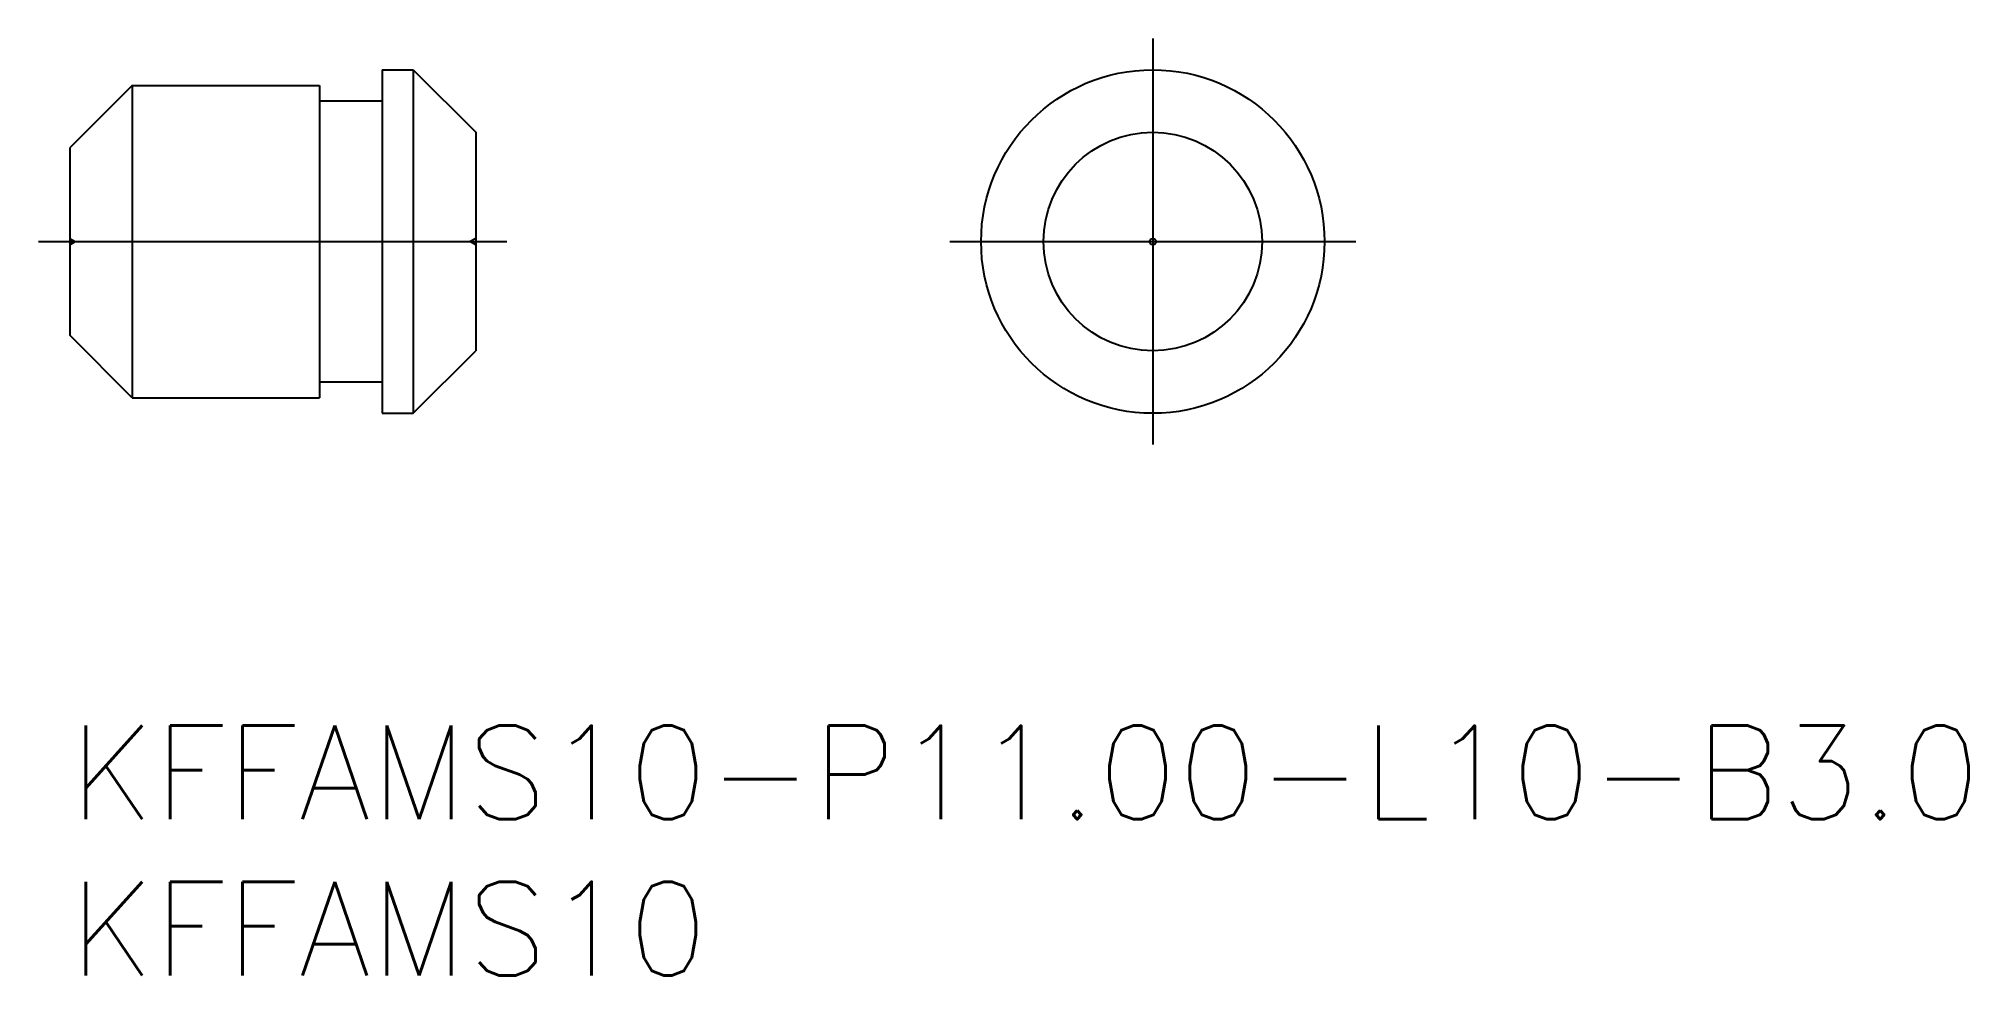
# Model space of a CAD drawing. Extents: x -1 to 60.8, y -8 to 22.
import ezdxf

# ---------------------------------------------------------------- set-up
doc = ezdxf.new("R2010")
doc.units = 0
doc.header["$LTSCALE"] = 0.5
doc.linetypes.add('CENTER', pattern=[50.8, 31.75, -6.35, 6.35, -6.35])
doc.linetypes.add('DASHED', pattern=[19.05, 12.7, -6.35])
doc.layers.get('0').update_dxf_attribs({"linetype": 'CONTINUOUS'})
for name, color, linetype in [('MSM_CENTER', 1, 'CENTER'), ('MSM_CONTINUOUS', 7, 'CONTINUOUS'), ('MSM_DASHED', 4, 'DASHED'), ('MSM_PART_NUMBER', 7, 'CONTINUOUS')]:
    doc.layers.add(name, color=color, linetype=linetype)
doc.styles.get("Standard").update_dxf_attribs({"font": 'txt.shx', "height": 3, "bigfont": 'bigfont.shx'})

# ---------------------------------------------------------------- blocks, each defined once
blk = doc.blocks.new('*U10')
at = {"layer": 'MSM_PART_NUMBER'}
blk.add_text('KFFAMS10-P11.00-L10-B3.0', height=3, dxfattribs=at).set_placement((0, -3))
blk = doc.blocks.new('*U11')
at = {"layer": 'MSM_PART_NUMBER'}
blk.add_text('KFFAMS10', height=3, dxfattribs=at).set_placement((0, -8))

msp = doc.modelspace()

# ---------------------------------------------------------------- linework, layer by layer
at = {"layer": 'MSM_CENTER'}
for p, q in [((34.69, 22), (34.69, 9)), ((-1, 15.5), (14, 15.5)), ((28.19, 15.5), (41.19, 15.5))]:
    msp.add_line(p, q, dxfattribs=at)
at = {"layer": 'MSM_CONTINUOUS'}
for p, q in [((2, 20.5), (0, 18.5)), ((2, 20.5), (2, 10.5)), ((2, 20.5), (8, 20.499)), ((8, 20.499), (8, 10.5)), ((10, 21), (11, 21)), ((10, 20.999), (10, 10)), ((11, 21), (11, 10)), ((11, 21), (13, 19)), ((10, 19.999), (8, 19.999)), ((13, 19), (13, 12.001)), ((0, 18.5), (0, 12.501)), ((2, 10.5), (0, 12.5)), ((11, 10), (13, 12)), ((10, 11.001), (8, 11.001)), ((2, 10.5), (8, 10.5)), ((10, 10), (11, 10))]:
    msp.add_line(p, q, dxfattribs=at)
for radius in [5.5, 3.5, 0.1]:
    msp.add_circle((34.69, 15.5), radius, dxfattribs=at)
at = {"layer": 'MSM_DASHED'}
for p, q in [((0, 15.6), (0.173, 15.5)), ((0, 15.4), (0.173, 15.5)), ((13, 15.6), (12.827, 15.5)), ((13, 15.4), (12.827, 15.5))]:
    msp.add_line(p, q, dxfattribs=at)

# ---------------------------------------------------------------- block references
for name in ['*U10', '*U11']:
    msp.add_blockref(name, (0, 0))

doc.saveas('drawing.dxf')
